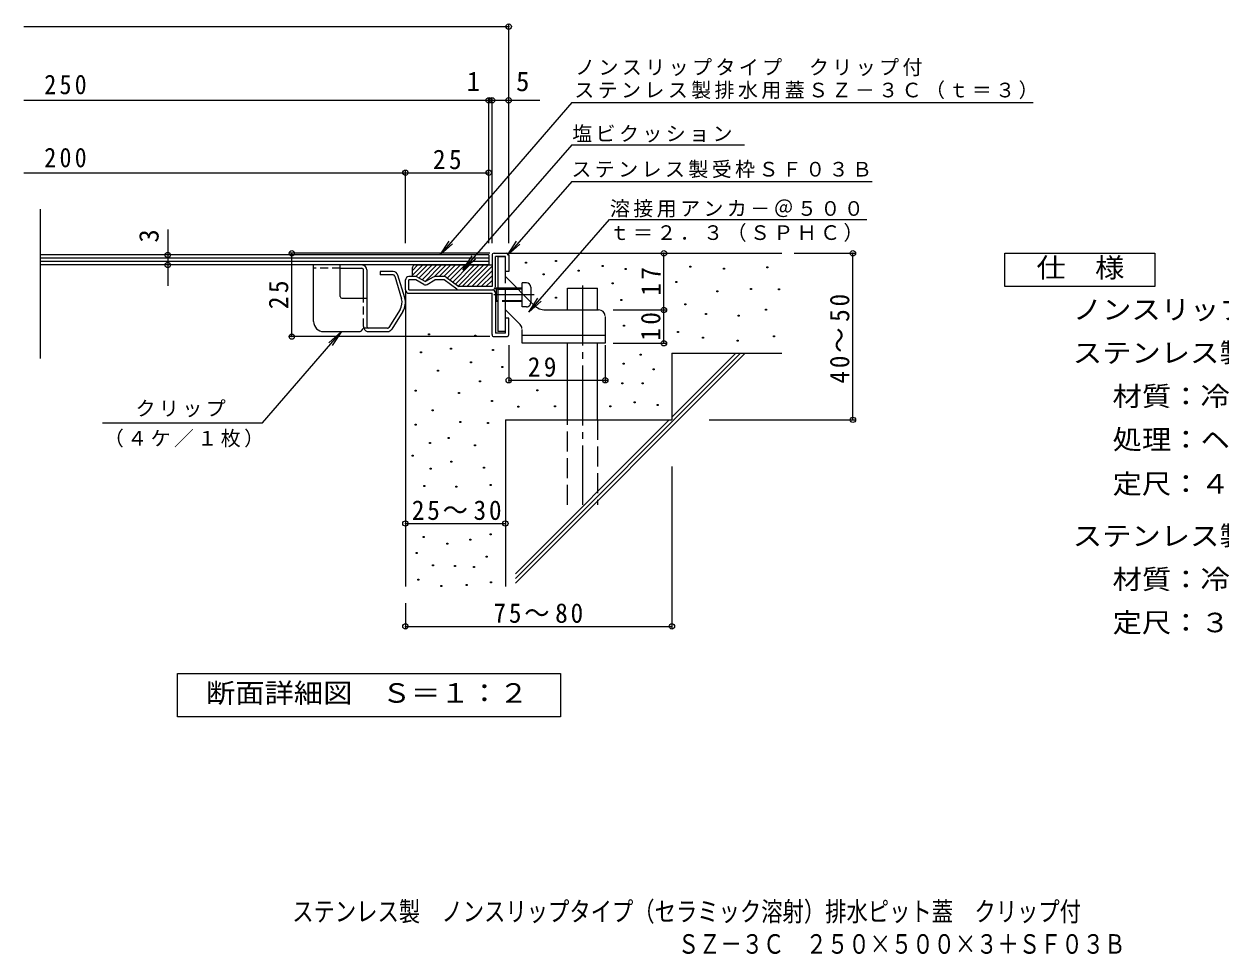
# Model space of a CAD drawing. Units: millimetres, scale not verified. Extents: x -234 to 308, y -274 to 224.
# Drawn here: x -233.7 to 125.4, y -274.1 to 5.1 of the extents above; entities that cross this region are included whole.
import ezdxf
from ezdxf.enums import TextEntityAlignment as Align

# ---------------------------------------------------------------- set-up
doc = ezdxf.new("R2010")
doc.units = ezdxf.units.MM
doc.header["$LTSCALE"] = 2
doc.header["$PDMODE"] = 32
doc.header["$PDSIZE"] = 1.6
for name, pattern in [('CHAIN2', [12, 9, -1, 1, -1]), ('DASHED1', [1.8, 1.2, -0.6]), ('DASHED3', [4, 3, -1])]:
    doc.linetypes.add(name, pattern=pattern)
for name, color, linetype, lineweight in [('D-0', 7, 'Continuous', 9), ('D-1', 2, 'Continuous', 9), ('D-2', 3, 'Continuous', 9), ('D-4', 7, 'Continuous', 9), ('D-5', 7, 'Continuous', 9), ('D-6', 6, 'Continuous', 9), ('D-9', 4, 'Continuous', 9), ('D-A', 3, 'Continuous', 9)]:
    doc.layers.add(name, color=color, linetype=linetype, lineweight=lineweight)
doc.layers.add('F-4', color=2, linetype='Continuous')
doc.styles.add('ＭＳ ゴシック', font='')
doc.styles.get('ＭＳ ゴシック').set_extended_font_data('MS Gothic')

msp = doc.modelspace()

# ---------------------------------------------------------------- linework, layer by layer
at = {"layer": 'D-0', "color": 3}
for p, q in [((-146.756, -84.258), (-146.756, -67.257)), ((-132.256, -67.257), (-146.756, -67.257)), ((-138.756, -76.758), (-138.756, -67.257)), ((-138.756, -68.257), (-132.256, -68.257)), ((-131.756, -77.258), (-131.756, -68.757)), ((-130.756, -68.757), (-130.756, -85.757)), ((-126.756, -69.258), (-126.756, -70.257)), ((-122.872, -69.258), (-126.756, -69.258)), ((-122.872, -70.257), (-126.756, -70.257)), ((-122.393, -70.614), (-120.364, -77.377)), ((-119.406, -77.09), (-121.435, -70.326)), ((-138.256, -77.258), (-130.756, -77.258)), ((-120.803, -80.647), (-124.163, -86.022)), ((-119.955, -81.177), (-123.315, -86.552)), ((-143.756, -87.257), (-133.256, -87.257)), ((-124.587, -86.257), (-131.842, -86.257)), ((-130.256, -87.257), (-124.587, -87.257))]:
    msp.add_line(p, q, dxfattribs=at)
at = {"layer": 'D-0', "color": 3, "linetype": 'DASHED1'}
for p, q in [((-138.756, -68.257), (-146.756, -68.257)), ((-131.756, -85.757), (-131.756, -77.258))]:
    msp.add_line(p, q, dxfattribs=at)
at = {"layer": 'D-0'}
for points in [[(-83.17, -66.664), (-83.17, -66.364), (-82.87, -66.364), (-82.87, -66.664)], [(-74.134, -66.204), (-74.134, -65.904), (-73.834, -65.904), (-73.834, -66.204)], [(-60.173, -67.686), (-60.173, -67.386), (-59.873, -67.386), (-59.873, -67.686)], [(-33.827, -67.947), (-33.827, -67.647), (-33.527, -67.647), (-33.527, -67.947)], [(-23.676, -68.489), (-23.676, -68.189), (-23.376, -68.189), (-23.376, -68.489)], [(-10.682, -68.083), (-10.682, -67.783), (-10.382, -67.783), (-10.382, -68.083)], [(-77.809, -70.194), (-77.809, -69.894), (-77.509, -69.894), (-77.509, -70.194)], [(-67.322, -69.141), (-67.322, -68.841), (-67.022, -68.841), (-67.022, -69.141)], [(-53.227, -68.625), (-53.227, -68.325), (-52.927, -68.325), (-52.927, -68.625)], [(-57.15, -72.94), (-57.15, -72.64), (-56.85, -72.64), (-56.85, -72.94)], [(-37.997, -72.553), (-37.997, -72.253), (-37.697, -72.253), (-37.697, -72.553)], [(-25.668, -75.366), (-25.668, -75.066), (-25.368, -75.066), (-25.368, -75.366)], [(-15.555, -74.58), (-15.555, -74.279), (-15.255, -74.279), (-15.255, -74.58)], [(-7.197, -74.731), (-7.197, -74.431), (-6.897, -74.431), (-6.897, -74.731)], [(-74.148, -77.199), (-74.148, -76.899), (-73.848, -76.899), (-73.848, -77.199)], [(-54.535, -77.909), (-54.535, -77.609), (-54.235, -77.609), (-54.235, -77.909)], [(-35.361, -79.245), (-35.361, -78.945), (-35.061, -78.945), (-35.061, -79.245)], [(-29.09, -82.159), (-29.09, -81.859), (-28.789, -81.859), (-28.789, -82.159)], [(-19.294, -82.629), (-19.294, -82.329), (-18.994, -82.329), (-18.994, -82.629)], [(-11.088, -80.806), (-11.088, -80.506), (-10.788, -80.506), (-10.788, -80.806)], [(-53.75, -85.623), (-53.75, -85.323), (-53.45, -85.323), (-53.45, -85.623)], [(-112.307, -88.249), (-112.307, -87.949), (-112.007, -87.949), (-112.007, -88.249)], [(-98.368, -88.675), (-98.368, -88.375), (-98.068, -88.375), (-98.068, -88.675)], [(-37.506, -87.489), (-37.506, -87.189), (-37.206, -87.189), (-37.206, -87.489)], [(-30.037, -89.197), (-30.037, -88.897), (-29.737, -88.897), (-29.737, -89.197)], [(-8.652, -88.791), (-8.652, -88.491), (-8.352, -88.491), (-8.352, -88.791)], [(-114.694, -93.649), (-114.694, -93.349), (-114.395, -93.349), (-114.395, -93.649)], [(-105.706, -92.544), (-105.706, -92.244), (-105.406, -92.244), (-105.406, -92.544)], [(-93.069, -92.939), (-93.069, -92.639), (-92.769, -92.639), (-92.769, -92.939)], [(-19.596, -90.142), (-19.596, -89.842), (-19.296, -89.842), (-19.296, -90.142)], [(-99.687, -96.61), (-99.687, -96.31), (-99.387, -96.31), (-99.387, -96.61)], [(-53.821, -96.991), (-53.821, -96.691), (-53.521, -96.691), (-53.521, -96.991)], [(-48.688, -94.351), (-48.688, -94.051), (-48.388, -94.051), (-48.388, -94.351)], [(-109.561, -99.177), (-109.561, -98.877), (-109.261, -98.877), (-109.261, -99.177)], [(-90.286, -97.998), (-90.286, -97.698), (-89.986, -97.698), (-89.986, -97.998)], [(-44.794, -98.783), (-44.794, -98.483), (-44.494, -98.483), (-44.494, -98.783)], [(-96.923, -102.337), (-96.923, -102.037), (-96.623, -102.037), (-96.623, -102.337)], [(-54.216, -102.915), (-54.216, -102.615), (-53.916, -102.615), (-53.916, -102.915)], [(-48.17, -102.899), (-48.17, -102.599), (-47.87, -102.599), (-47.87, -102.899)], [(-116.274, -105.101), (-116.274, -104.801), (-115.974, -104.801), (-115.974, -105.101)], [(-103.242, -105.891), (-103.242, -105.591), (-102.942, -105.591), (-102.942, -105.891)], [(-79.703, -105.063), (-79.703, -104.762), (-79.403, -104.762), (-79.403, -105.063)], [(-111.14, -111.025), (-111.14, -110.725), (-110.84, -110.725), (-110.84, -111.025)], [(-93.369, -108.261), (-93.369, -107.961), (-93.069, -107.961), (-93.069, -108.261)], [(-85.417, -109.989), (-85.417, -109.689), (-85.117, -109.689), (-85.117, -109.989)], [(-74.413, -109.84), (-74.413, -109.54), (-74.113, -109.54), (-74.113, -109.84)], [(-57.826, -109.84), (-57.826, -109.54), (-57.526, -109.54), (-57.526, -109.84)], [(-50.545, -108.639), (-50.545, -108.339), (-50.245, -108.339), (-50.245, -108.639)], [(-43.609, -109.445), (-43.609, -109.145), (-43.309, -109.145), (-43.309, -109.445)], [(-102.847, -114.579), (-102.847, -114.279), (-102.547, -114.279), (-102.547, -114.579)], [(-94.554, -114.81), (-94.554, -114.51), (-94.254, -114.51), (-94.254, -114.81)], [(-116.303, -115.369), (-116.303, -115.069), (-116.003, -115.069), (-116.003, -115.369)], [(-111.93, -120.898), (-111.93, -120.598), (-111.63, -120.598), (-111.63, -120.898)], [(-106.401, -119.318), (-106.401, -119.018), (-106.101, -119.018), (-106.101, -119.318)], [(-98.503, -121.524), (-98.503, -121.224), (-98.203, -121.224), (-98.203, -121.524)], [(-117.17, -124.697), (-117.17, -124.397), (-116.87, -124.397), (-116.87, -124.697)], [(-111.733, -128.599), (-111.733, -128.299), (-111.433, -128.299), (-111.433, -128.599)], [(-105.611, -126.427), (-105.611, -126.127), (-105.311, -126.127), (-105.311, -126.427)], [(-95.738, -128.237), (-95.738, -127.937), (-95.438, -127.937), (-95.438, -128.237)], [(-113.707, -133.733), (-113.707, -133.433), (-113.407, -133.433), (-113.407, -133.733)], [(-104.032, -133.93), (-104.032, -133.63), (-103.732, -133.63), (-103.732, -133.93)], [(-93.786, -133.444), (-93.786, -133.144), (-93.486, -133.144), (-93.486, -133.444)], [(-113.905, -149.1), (-113.905, -148.799), (-113.605, -148.799), (-113.605, -149.1)], [(-106.796, -151.074), (-106.796, -150.774), (-106.496, -150.774), (-106.496, -151.074)], [(-99.827, -149.842), (-99.827, -149.542), (-99.527, -149.542), (-99.527, -149.842)], [(-93.764, -148.31), (-93.764, -148.01), (-93.464, -148.01), (-93.464, -148.31)], [(-115.927, -153.838), (-115.927, -153.538), (-115.627, -153.538), (-115.627, -153.838)], [(-111.117, -157.554), (-111.117, -157.254), (-110.817, -157.254), (-110.817, -157.554)], [(-104.427, -157.788), (-104.427, -157.488), (-104.127, -157.488), (-104.127, -157.788)], [(-98.732, -158.113), (-98.732, -157.813), (-98.432, -157.813), (-98.432, -158.113)], [(-94.949, -155.023), (-94.949, -154.723), (-94.649, -154.723), (-94.649, -155.023)], [(-115.484, -161.898), (-115.484, -161.598), (-115.184, -161.598), (-115.184, -161.898)], [(-108.538, -163.757), (-108.538, -163.457), (-108.239, -163.457), (-108.239, -163.757)], [(-101.011, -163.456), (-101.011, -163.155), (-100.711, -163.155), (-100.711, -163.456)], [(-93.693, -162.666), (-93.693, -162.366), (-93.393, -162.366), (-93.393, -162.666)]]:
    msp.add_lwpolyline(points, close=True, dxfattribs=at)
at = {"layer": 'D-0', "color": 3}
for centre, radius, start, end in [((-132.256, -68.757), 1.5, 0, 90), ((-132.256, -68.757), 0.5, 0, 90), ((-122.872, -70.757), 1.5, 16.69939, 90), ((-122.872, -70.757), 0.5, 16.69965, 90), ((-138.256, -76.758), 0.5, 180, 270), ((-124.195, -78.527), 4, 327.99443, 16.69922), ((-124.195, -78.527), 5, 327.99443, 16.69922), ((-143.756, -84.258), 3, 180, 270), ((-130.256, -85.757), 0.5, 180, 270), ((-124.587, -85.757), 0.5, 270, 327.99387), ((-133.256, -85.757), 1.5, 270, 340.52878), ((-130.256, -85.757), 1.5, 199.47122, 270), ((-124.587, -85.757), 1.5, 270, 327.99466)]:
    msp.add_arc(centre, radius, start, end, dxfattribs=at)
at = {"layer": 'D-0', "color": 3, "linetype": 'DASHED1'}
msp.add_arc((-130.256, -85.757), 1.5, 180, 199.47122, dxfattribs=at)
at = {"layer": 'D-1'}
for p, q in [((-93.196, -64.357), (-93.196, -73.757)), ((-92.596, -63.757), (-88.796, -63.757)), ((-88.196, -64.357), (-88.196, -69.257)), ((-89.196, -64.757), (-92.196, -64.757)), ((-92.196, -73.757), (-92.196, -64.757)), ((-119.196, -74.757), (-119.196, -71.757)), ((-116.062, -70.757), (-118.196, -70.757)), ((-118.196, -74.757), (-118.196, -71.757)), ((-116.062, -71.757), (-118.196, -71.757)), ((-113.696, -73.124), (-116.062, -71.757)), ((-115.562, -70.891), (-113.196, -72.257)), ((-110.83, -70.891), (-113.196, -72.257)), ((-112.696, -73.124), (-110.33, -71.757)), ((-107.526, -70.757), (-110.33, -70.757)), ((-107.529, -71.757), (-110.33, -71.757)), ((-103.796, -74.557), (-107.529, -71.757)), ((-106.932, -70.955), (-103.196, -73.757)), ((-118.196, -74.757), (-93.196, -74.757)), ((-93.196, -73.757), (-103.196, -73.757)), ((-118.196, -75.757), (-93.196, -75.757)), ((-93.196, -88.157), (-93.196, -75.757)), ((-92.196, -75.757), (-92.196, -87.757)), ((-88.196, -83.257), (-89.196, -83.257)), ((-89.196, -87.757), (-89.196, -83.257)), ((-88.196, -88.157), (-88.196, -83.257)), ((-92.596, -88.757), (-88.796, -88.757)), ((-89.196, -87.757), (-92.196, -87.757))]:
    msp.add_line(p, q, dxfattribs=at)
msp.add_lwpolyline([(-88.196, -69.257), (-89.196, -69.257), (-89.196, -64.757)], dxfattribs=at)
for centre, radius, start, end in [((-92.596, -64.357), 0.6, 90, 180), ((-88.796, -64.357), 0.6, 0, 90), ((-118.196, -71.757), 1, 90, 180), ((-116.062, -71.757), 1, 59.99997, 90), ((-110.33, -71.757), 1, 90, 120.00003), ((-107.526, -71.747), 0.99, 53.12967, 90), ((-118.196, -74.757), 1, 180, 270), ((-113.196, -72.257), 1, 239.99997, 300.00003), ((-103.196, -73.757), 1, 233.13025, 270), ((-93.196, -73.757), 1, 270, 0), ((-93.196, -75.757), 1, 0, 90), ((-92.596, -88.157), 0.6, 180, 270), ((-88.796, -88.157), 0.6, 270, 0)]:
    msp.add_arc(centre, radius, start, end, dxfattribs=at)
at = {"layer": 'D-2'}
for p, q in [((-228.73, -95.306), (-228.73, -50.518)), ((-94.196, -64.258), (-228.73, -64.258)), ((-94.196, -64.258), (-94.196, -67.257)), ((-94.196, -65.258), (-228.73, -65.258)), ((-94.196, -66.258), (-228.73, -66.258)), ((-94.196, -67.257), (-228.73, -67.257))]:
    msp.add_line(p, q, dxfattribs=at)
at = {"layer": 'D-4'}
for p, q in [((-233.73, 4.316), (-88.196, 4.316)), ((-88.196, -60.666), (-88.196, 4.916)), ((-233.73, -17.823), (-78.888, -17.823)), ((-94.196, -60.666), (-94.196, -17.223)), ((-93.196, -60.666), (-93.196, -17.223)), ((-119.196, -60.666), (-119.196, -38.974)), ((-233.73, -39.574), (-119.196, -39.574)), ((-119.196, -39.574), (-94.196, -39.574)), ((-190.541, -56.653), (-190.541, -73.494)), ((-93.825, -63.757), (-153.892, -63.757)), ((-153.292, -88.758), (-153.292, -63.757)), ((-41.586, -80.757), (-41.586, -63.757)), ((-2.496, -63.758), (15.741, -63.758)), ((15.141, -113.758), (15.141, -63.757)), ((-56.831, -80.757), (-40.986, -80.757)), ((-41.586, -90.758), (-41.586, -80.757)), ((-93.825, -88.758), (-153.892, -88.758)), ((-88.196, -91.351), (-88.196, -102.464)), ((-59.196, -91.351), (-59.196, -102.464)), ((-56.831, -90.758), (-40.986, -90.758)), ((-88.196, -101.864), (-58.196, -101.864)), ((-28.04, -113.758), (15.741, -113.758)), ((-39.196, -127.732), (-39.196, -176.374)), ((-119.196, -144.881), (-89.196, -144.881)), ((-119.196, -168.758), (-119.196, -176.374)), ((-119.196, -175.774), (-39.196, -175.774))]:
    msp.add_line(p, q, dxfattribs=at)
for p in [(-88.196, 4.316), (-94.196, -17.823), (-93.196, -17.823), (-88.196, -17.823), (-119.196, -39.574), (-94.196, -39.574), (-190.541, -64.258), (-153.292, -63.757), (-41.586, -63.757), (15.141, -63.757), (-190.541, -67.257), (-41.586, -80.757), (-153.292, -88.758), (-41.586, -90.758), (-88.196, -101.864), (-59.196, -101.864), (15.141, -113.758), (-119.196, -144.881), (-89.196, -144.881), (-119.196, -175.774), (-39.196, -175.774)]:
    msp.add_point(p, dxfattribs=at)
at = {"layer": 'D-5'}
for p, q in [((-69.291, -18.508), (69.291, -18.508)), ((-69.291, -31.175), (-17.415, -31.175)), ((-69.291, -42.148), (20.902, -42.148)), ((-82.192, -81.393), (-57.974, -53.568)), ((-57.974, -53.568), (19.366, -53.568)), ((-108.794, -64.258), (-105.06, -60.932)), ((-88.586, -64.317), (-84.839, -61.006)), ((-101.952, -68.7), (-98.205, -65.389)), ((-82.192, -81.393), (-79.429, -77.225)), ((-82.192, -81.393), (-78.445, -78.082)), ((-138.432, -87.257), (-142.166, -90.583)), ((-210.159, -114.627), (-162.064, -114.627))]:
    msp.add_line(p, q, dxfattribs=at)
at = {"layer": 'D-5', "color": 2}
for p, q in [((60.739, -63.757), (105.738, -63.757)), ((60.739, -73.758), (60.739, -63.757)), ((105.738, -63.757), (105.738, -73.758)), ((105.738, -73.758), (60.739, -73.758))]:
    msp.add_line(p, q, dxfattribs=at)
at = {"layer": 'D-5'}
for points in [[(-69.291, -18.508), (-108.794, -64.258), (-106.048, -60.079)], [(-69.291, -31.175), (-101.952, -68.7), (-99.189, -64.532)], [(-69.291, -42.148), (-88.586, -64.317), (-85.824, -60.149)], [(-162.064, -114.627), (-138.432, -87.257), (-141.178, -91.436)]]:
    msp.add_lwpolyline(points, dxfattribs=at)
at = {"layer": 'D-5', "color": 2}
msp.add_lwpolyline([(-187.595, -202.946), (-187.595, -189.946), (-72.595, -189.946), (-72.595, -202.946)], close=True, dxfattribs=at)
at = {"layer": 'D-6'}
for p, q in [((-89.196, -63.758), (-6.196, -63.758)), ((-119.196, -74.757), (-119.196, -163.757)), ((-70.496, -74.258), (-61.496, -74.258)), ((-70.496, -80.757), (-70.496, -74.258)), ((-61.496, -80.757), (-61.496, -74.258)), ((-70.496, -113.758), (-70.496, -90.758)), ((-61.496, -113.758), (-61.496, -90.758)), ((-86.196, -162.787), (-17.166, -93.758)), ((-86.196, -161.373), (-18.581, -93.758)), ((-39.196, -93.758), (-6.196, -93.758)), ((-39.196, -93.758), (-39.196, -113.758)), ((-39.196, -112.959), (-19.994, -93.758)), ((-89.196, -113.758), (-89.196, -163.757)), ((-89.196, -113.758), (-39.196, -113.758)), ((-86.196, -159.959), (-39.994, -113.758))]:
    msp.add_line(p, q, dxfattribs=at)
at = {"layer": 'D-6', "linetype": 'CHAIN2'}
msp.add_line((-65.996, -73.442), (-65.996, -139.258), dxfattribs=at)
at = {"layer": 'D-6', "linetype": 'DASHED3'}
for p, q in [((-70.496, -139.258), (-70.496, -113.758)), ((-61.496, -113.758), (-61.496, -139.258))]:
    msp.add_line(p, q, dxfattribs=at)
at = {"layer": 'D-9'}
for p, q in [((-115.433, -67.257), (-117.196, -69.02)), ((-114.019, -67.257), (-117.196, -70.434)), ((-116.196, -67.257), (-93.196, -67.257)), ((-112.605, -67.257), (-116.105, -70.757)), ((-111.19, -67.257), (-115.094, -71.161)), ((-109.776, -67.257), (-114.198, -71.679)), ((-108.362, -67.257), (-113.301, -72.197)), ((-106.948, -67.257), (-110.448, -70.757)), ((-105.533, -67.257), (-109.034, -70.757)), ((-104.119, -67.257), (-107.619, -70.757)), ((-102.705, -67.257), (-106.63, -71.182)), ((-101.291, -67.257), (-105.822, -71.788)), ((-99.877, -67.257), (-105.013, -72.394)), ((-98.462, -67.257), (-104.205, -73)), ((-97.048, -67.257), (-103.397, -73.606)), ((-95.634, -67.257), (-102.134, -73.757)), ((-94.22, -67.257), (-100.72, -73.757)), ((-93.196, -67.648), (-99.306, -73.757)), ((-117.196, -68.257), (-117.196, -70.757)), ((-93.196, -69.062), (-97.891, -73.757)), ((-93.196, -70.476), (-96.477, -73.757)), ((-93.196, -71.89), (-95.063, -73.757))]:
    msp.add_line(p, q, dxfattribs=at)
msp.add_arc((-116.196, -68.257), 1, 90, 180, dxfattribs=at)
at = {"layer": 'D-A'}
for p, q in [((-91.496, -64.758), (-91.496, -87.258)), ((-91.496, -64.758), (-89.196, -64.758)), ((-89.196, -70.757), (-89.196, -64.758)), ((-89.196, -70.757), (-80.66, -79.293)), ((-91.946, -74.257), (-92.196, -74.508)), ((-91.496, -74.508), (-92.196, -74.508)), ((-91.496, -74.257), (-91.946, -74.257)), ((-84.196, -74.257), (-85.696, -74.257)), ((-84.196, -74.508), (-85.446, -74.508)), ((-84.196, -75.757), (-84.196, -72.657)), ((-82.896, -72.657), (-84.196, -72.657)), ((-81.596, -73.957), (-81.596, -78.358)), ((-91.946, -78.257), (-92.196, -78.008)), ((-91.496, -78.008), (-92.196, -78.008)), ((-91.496, -78.257), (-91.946, -78.257)), ((-84.782, -85.172), (-89.196, -80.757)), ((-89.196, -87.258), (-89.196, -80.757)), ((-77.125, -80.757), (-61.196, -80.757)), ((-59.196, -82.757), (-59.196, -90.758)), ((-89.196, -87.258), (-91.496, -87.258)), ((-84.196, -90.758), (-84.196, -86.586)), ((-59.196, -88.458), (-84.196, -88.458)), ((-59.196, -90.758), (-84.196, -90.758))]:
    msp.add_line(p, q, dxfattribs=at)
at = {"layer": 'D-A', "linetype": 'DASHED3'}
for p, q in [((-89.196, -80.757), (-89.196, -70.757)), ((-91.946, -74.257), (-91.946, -78.257)), ((-85.696, -74.257), (-91.496, -74.257)), ((-91.496, -74.508), (-85.446, -74.508)), ((-84.196, -78.008), (-91.496, -78.008)), ((-84.196, -78.257), (-91.496, -78.257)), ((-84.196, -79.857), (-84.196, -75.757)), ((-81.596, -78.558), (-81.596, -78.358)), ((-82.896, -79.857), (-84.196, -79.857))]:
    msp.add_line(p, q, dxfattribs=at)
at = {"layer": 'D-A', "linetype": 'CHAIN2'}
msp.add_line((-80.597, -76.257), (-92.681, -76.257), dxfattribs=at)
at = {"layer": 'D-A'}
for centre, radius, start, end in [((-82.896, -73.957), 1.3, 0, 90), ((-77.125, -75.757), 5, 225, 270), ((-61.196, -82.757), 2, 7.01646, 90), ((-86.196, -86.586), 2, 7.01646, 45)]:
    msp.add_arc(centre, radius, start, end, dxfattribs=at)
at = {"layer": 'D-A', "linetype": 'DASHED3'}
msp.add_arc((-82.896, -78.558), 1.3, 270, 0, dxfattribs=at)

# ---------------------------------------------------------------- texts
at = {"layer": 'D-4', "color": 2, "style": 'ＭＳ ゴシック'}
for s, p in [('1', (-100.785, -16.823)), ('5', (-85.974, -16.823))]:
    msp.add_text(s, height=5.865, dxfattribs=at).set_placement(p, align=Align.BOTTOM_LEFT)
msp.add_text('3', height=5.865, rotation=90, dxfattribs=at).set_placement((-191.541, -60.533), align=Align.BOTTOM_LEFT)
at = {"layer": 'D-4', "color": 2, "char_height": 5.865, "attachment_point": 7, "style": 'ＭＳ ゴシック'}
for s, insert in [('\\T1.27;\\W0.9;250', (-227.61, -16.079)), ('\\T1.27;\\W0.9;200', (-227.61, -38.019)), ('\\T1.27;\\W0.95;25', (-110.946, -38.574)), ('\\T1.22;\\W0.95;25～30', (-117.275, -143.881)), ('\\T1.22;\\W0.95;75～80', (-92.77, -174.774))]:
    msp.add_mtext(s, dxfattribs=dict(at, insert=insert))
for s, insert, rotation in [('\\T1.27;\\W0.95;17', (-42.586, -76.507), 90), ('\\T1.27;\\W0.95;25', (-154.292, -80.507), 90), ('\\T1.22;\\W0.95;40～50', (14.141, -102.86), 90), ('\\T1.27;\\W0.95;10', (-42.586, -90.007), 90), ('\\T1.27;\\W0.95;29', (-82.468, -100.864), 0.001)]:
    msp.add_mtext(s, dxfattribs=dict(at, insert=insert, rotation=rotation))
at = {"layer": 'D-5', "color": 2, "style": 'ＭＳ ゴシック', "width": 1.1}
for s, p in [('仕\u3000様', (70.238, -72.757)), ('ノンスリップタイプ跳び出し防止機構付', (81.157, -85.342)), ('ステンレス製排水用蓋\u3000ＳＺ－３Ｃ\u3000２５０×５００×３', (81.157, -98.342)), ('材質：冷間圧延ステンレス鋼板（ＳＵＳ３０４－２Ｂ）', (93.099, -111.342)), ('処理：ヘアライン', (93.099, -124.342)), ('定尺：４９９', (93.099, -137.652)), ('ステンレス製受枠\u3000ＳＦ０３Ｂ', (81.157, -153.294)), ('材質：冷間圧延ステンレス鋼板（ＳＵＳ３０４－２Ｂ）', (93.099, -166.294)), ('定尺：３０００', (93.099, -179.294)), ('断面詳細図\u3000Ｓ＝１：２', (-179.095, -200.446))]:
    msp.add_text(s, height=5.865, dxfattribs=at).set_placement(p, align=Align.BOTTOM_LEFT)
at = {"layer": 'D-5', "char_height": 4.399, "attachment_point": 7, "style": 'ＭＳ ゴシック'}
for s, insert in [('\\T1.17;ノンスリップタイプ\u3000クリップ付', (-68.262, -10.584)), ('\\T1.17;ステンレス製排水用蓋ＳＺ－３Ｃ（ｔ＝３）', (-68.503, -17.51)), ('\\T1.17;塩ビクッション', (-69.125, -30.471)), ('\\T1.17;ステンレス製受枠ＳＦ０３Ｂ', (-69.363, -41.196)), ('\\T1.17;溶接用アンカ－＠５００', (-57.808, -53.007)), ('\\T1.17;ｔ＝２．３（ＳＰＨＣ）', (-57.886, -60.32)), ('\\T1.17;\u3000クリップ\u3000', (-207.227, -112.98)), ('\\T1.17;（４ケ／１枚）', (-209.747, -122.064))]:
    msp.add_mtext(s, dxfattribs=dict(at, insert=insert))
at = {"layer": 'F-4', "style": 'ＭＳ ゴシック', "width": 0.8}
for s, p in [('ステンレス製\u3000ノンスリップタイプ（セラミック溶射）排水ピット蓋\u3000クリップ付', (-153.185, -266.052)), ('ＳＺ－３Ｃ\u3000２５０×５００×３＋ＳＦ０３Ｂ', (-37.418, -275.801))]:
    msp.add_text(s, height=5.865, dxfattribs=at).set_placement(p, align=Align.BOTTOM_LEFT)

doc.saveas('drawing.dxf')
